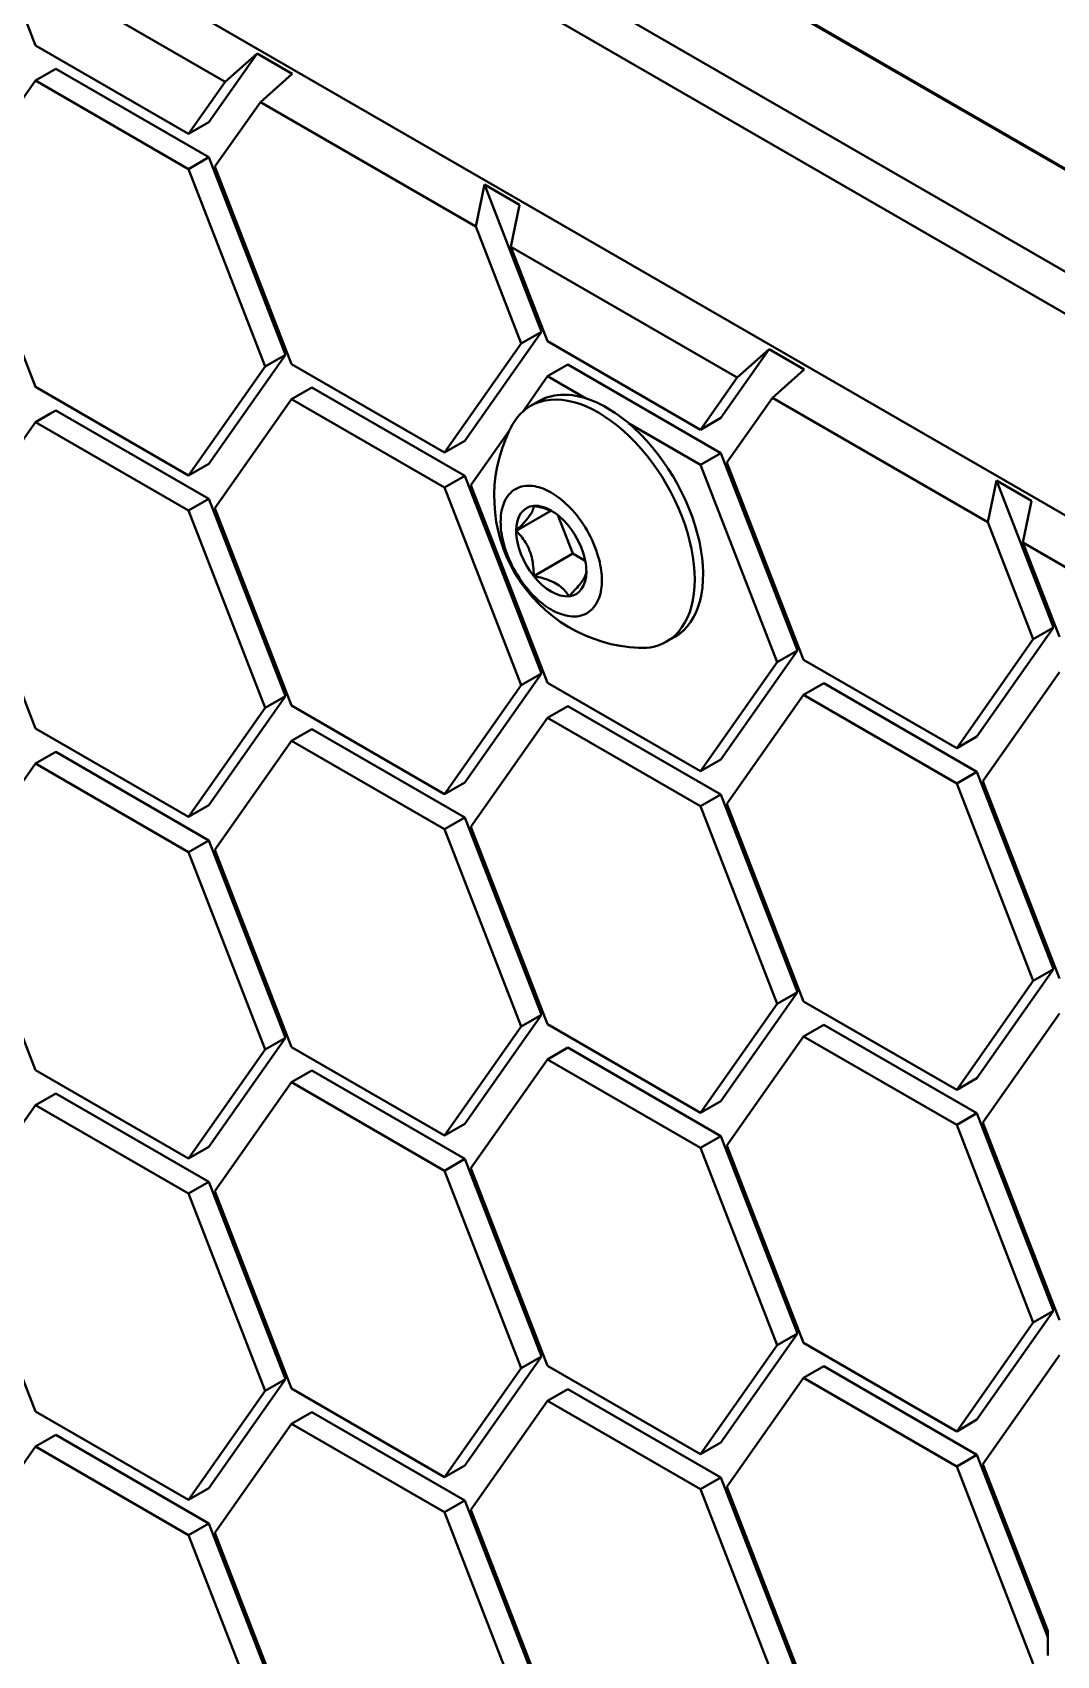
# Model space of a CAD drawing. Header units: millimetres. Extents: x 15 to 415, y 5 to 292.
# Drawn here: x 305.25 to 309.72, y 62.37 to 69.45 of the extents above; entities that cross this region are included whole.
import ezdxf

# ---------------------------------------------------------------- set-up
doc = ezdxf.new("R2010")
doc.units = ezdxf.units.MM
doc.layers.add('Geometries', color=7, linetype='Continuous')

msp = doc.modelspace()

# ---------------------------------------------------------------- linework, layer by layer
at = {"layer": 'Geometries', "linetype": 'Continuous', "lineweight": 40}
for p, q in [((313.986, 66.4159), (299.367, 74.8562)), ((299.3624, 74.8535), (314.0015, 66.4016)), ((298.9781, 74.6316), (314.1414, 65.8771)), ((314.1854, 65.6679), (300.2843, 73.6937)), ((316.1458, 63.6558), (303.042, 71.2212)), ((306.0889, 69.2376), (305.1005, 69.8082)), ((305.1005, 69.8082), (305.2605, 69.396)), ((305.929, 69.01), (305.2605, 69.396)), ((306.0173, 69.061), (306.2283, 69.3612)), ((306.2283, 69.3612), (306.0889, 69.2376)), ((306.3815, 69.2728), (306.2283, 69.3612)), ((305.2605, 69.2429), (305.3489, 69.2939)), ((306.0173, 68.908), (305.3489, 69.2939)), ((306.242, 69.1492), (306.3815, 69.2728)), ((305.2605, 69.2429), (304.9262, 68.7673)), ((305.929, 68.8569), (305.2605, 69.2429)), ((305.929, 69.01), (306.0889, 69.2376)), ((306.242, 69.1492), (306.0438, 68.8672)), ((307.1826, 68.6061), (306.242, 69.1492)), ((305.929, 69.01), (306.0173, 69.061)), ((305.929, 68.8569), (306.0173, 68.908)), ((306.0173, 68.908), (306.3516, 68.0465)), ((305.929, 68.8569), (306.2632, 67.9954)), ((306.3781, 68.0057), (306.0438, 68.8672)), ((305.2605, 67.9059), (304.9262, 68.7673)), ((307.22, 68.7887), (307.1826, 68.6061)), ((307.22, 68.7887), (307.4692, 68.1463)), ((307.373, 68.7003), (307.22, 68.7887)), ((307.3357, 68.5177), (307.373, 68.7003)), ((307.1826, 68.6061), (307.3808, 68.0953)), ((308.3241, 67.9471), (307.3357, 68.5177)), ((307.3357, 68.5177), (307.4956, 68.1055)), ((307.1349, 67.6708), (307.4692, 68.1463)), ((307.3808, 68.0953), (307.4692, 68.1463)), ((307.0466, 67.6197), (307.3808, 68.0953)), ((308.1641, 67.7195), (307.4956, 68.1055)), ((308.2525, 67.7706), (308.4635, 68.0707)), ((308.4635, 68.0707), (308.3241, 67.9471)), ((308.6166, 67.9823), (308.4635, 68.0707)), ((305.929, 67.5199), (306.2632, 67.9954)), ((306.0173, 67.5709), (306.3516, 68.0465)), ((306.2632, 67.9954), (306.3516, 68.0465)), ((307.0466, 67.6197), (306.3781, 68.0057)), ((307.4956, 67.9524), (307.584, 68.0034)), ((308.2525, 67.6175), (307.584, 68.0034)), ((307.4956, 67.9524), (307.3872, 67.7981)), ((307.6614, 67.8567), (307.4956, 67.9524)), ((308.1641, 67.7195), (308.3241, 67.9471)), ((308.4772, 67.8587), (308.6166, 67.9823)), ((305.929, 67.5199), (305.2605, 67.9059)), ((306.3781, 67.8526), (306.0438, 67.3771)), ((306.3781, 67.8526), (306.4665, 67.9036)), ((307.0466, 67.4666), (306.3781, 67.8526)), ((307.1349, 67.5177), (306.4665, 67.9036)), ((308.4772, 67.8587), (308.279, 67.5767)), ((309.4178, 67.3157), (308.4772, 67.8587)), ((305.2605, 67.7528), (305.3233, 67.789)), ((305.3489, 67.8038), (305.3233, 67.789)), ((306.0173, 67.4178), (305.3489, 67.8038)), ((307.4581, 67.8443), (307.4216, 67.8232)), ((305.2605, 67.7528), (304.9262, 67.2772)), ((305.929, 67.3668), (305.2605, 67.7528)), ((307.3283, 67.7143), (307.1614, 67.4769)), ((308.1641, 67.5665), (307.8484, 67.7487)), ((308.1641, 67.7195), (308.2525, 67.7706)), ((307.0466, 67.6197), (307.1349, 67.6708)), ((305.929, 67.5199), (306.0173, 67.5709)), ((308.1641, 67.5665), (308.2525, 67.6175)), ((308.1641, 67.5665), (308.4984, 66.705)), ((308.2525, 67.6175), (308.5868, 66.756)), ((308.6132, 66.7152), (308.279, 67.5767)), ((307.0466, 67.4666), (307.1349, 67.5177)), ((307.1349, 67.5177), (307.4692, 66.6562)), ((309.4551, 67.4982), (309.4178, 67.3157)), ((309.4551, 67.4982), (309.7044, 66.8558)), ((309.6082, 67.4098), (309.4551, 67.4982)), ((307.0466, 67.4666), (307.3808, 66.6051)), ((307.1614, 67.4769), (307.4956, 66.6154)), ((305.929, 67.3668), (306.0173, 67.4178)), ((305.929, 67.3668), (306.2632, 66.5053)), ((306.0173, 67.4178), (306.3516, 66.5564)), ((306.3781, 66.5156), (306.0438, 67.3771)), ((307.5103, 67.3656), (307.3588, 67.2781)), ((309.5708, 67.2273), (309.6082, 67.4098)), ((307.5403, 67.347), (307.6055, 67.1791)), ((309.4178, 67.3157), (309.616, 66.8048)), ((304.9262, 67.2772), (305.2605, 66.4157)), ((310.5592, 66.6566), (309.5708, 67.2273)), ((309.7308, 66.815), (309.5708, 67.2273)), ((307.6055, 67.1791), (307.4353, 67.0808)), ((307.6055, 67.1791), (307.6603, 67.1474)), ((309.3701, 66.3803), (309.7044, 66.8558)), ((309.616, 66.8048), (309.7044, 66.8558)), ((308.0153, 66.7948), (308.0518, 66.8159)), ((309.2817, 66.3293), (309.616, 66.8048)), ((308.2525, 66.2805), (308.5868, 66.756)), ((308.4984, 66.705), (308.5868, 66.756)), ((309.2817, 66.3293), (308.6132, 66.7152)), ((307.1349, 66.1806), (307.4692, 66.6562)), ((307.3808, 66.6051), (307.4692, 66.6562)), ((308.1641, 66.2294), (308.4984, 66.705)), ((309.7308, 66.6619), (309.3965, 66.1864)), ((307.0466, 66.1296), (307.3808, 66.6051)), ((308.1641, 66.2294), (307.4956, 66.6154)), ((308.6132, 66.5621), (308.7016, 66.6131)), ((309.3701, 66.2272), (308.7016, 66.6131)), ((305.929, 66.0298), (306.2632, 66.5053)), ((306.0173, 66.0808), (306.3516, 66.5564)), ((306.2632, 66.5053), (306.3516, 66.5564)), ((307.0466, 66.1296), (306.3781, 66.5156)), ((307.4956, 66.4623), (307.584, 66.5133)), ((308.2525, 66.1274), (307.584, 66.5133)), ((308.6132, 66.5621), (308.279, 66.0866)), ((309.2817, 66.1762), (308.6132, 66.5621)), ((307.4956, 66.4623), (307.1614, 65.9868)), ((308.1641, 66.0763), (307.4956, 66.4623)), ((305.929, 66.0298), (305.2605, 66.4157)), ((306.3781, 66.3625), (306.0438, 65.8869)), ((306.3781, 66.3625), (306.4665, 66.4135)), ((307.0466, 65.9765), (306.3781, 66.3625)), ((307.1349, 66.0275), (306.4665, 66.4135)), ((309.2817, 66.3293), (309.3701, 66.3803)), ((305.2605, 66.2627), (305.3489, 66.3137)), ((306.0173, 65.9277), (305.3489, 66.3137)), ((305.2605, 66.2627), (304.9262, 65.7871)), ((305.929, 65.8767), (305.2605, 66.2627)), ((308.1641, 66.2294), (308.2525, 66.2805)), ((309.2817, 66.1762), (309.3701, 66.2272)), ((309.3701, 66.2272), (309.7044, 65.3657)), ((307.0466, 66.1296), (307.1349, 66.1806)), ((309.2817, 66.1762), (309.616, 65.3147)), ((309.7308, 65.3249), (309.3965, 66.1864)), ((305.929, 66.0298), (306.0173, 66.0808)), ((308.1641, 66.0763), (308.2525, 66.1274)), ((308.1641, 66.0763), (308.4984, 65.2149)), ((308.2525, 66.1274), (308.5868, 65.2659)), ((308.6132, 65.2251), (308.279, 66.0866)), ((307.0466, 65.9765), (307.1349, 66.0275)), ((307.1349, 66.0275), (307.4692, 65.1661)), ((307.0466, 65.9765), (307.3808, 65.115)), ((307.4956, 65.1253), (307.1614, 65.9868)), ((305.929, 65.8767), (306.0173, 65.9277)), ((305.929, 65.8767), (306.2632, 65.0152)), ((306.0173, 65.9277), (306.3516, 65.0662)), ((306.3781, 65.0254), (306.0438, 65.8869)), ((304.9262, 65.7871), (305.2605, 64.9256)), ((309.2817, 64.8391), (309.616, 65.3147)), ((309.3701, 64.8902), (309.7044, 65.3657)), ((309.616, 65.3147), (309.7044, 65.3657)), ((308.2525, 64.7904), (308.5868, 65.2659)), ((308.4984, 65.2149), (308.5868, 65.2659)), ((309.2817, 64.8391), (308.6132, 65.2251)), ((307.1349, 64.6905), (307.4692, 65.1661)), ((307.3808, 65.115), (307.4692, 65.1661)), ((308.1641, 64.7393), (308.4984, 65.2149)), ((309.7308, 65.1718), (309.3965, 64.6963)), ((307.0466, 64.6395), (307.3808, 65.115)), ((308.1641, 64.7393), (307.4956, 65.1253)), ((308.6132, 65.072), (308.7016, 65.123)), ((309.3701, 64.7371), (308.7016, 65.123)), ((305.929, 64.5397), (306.2632, 65.0152)), ((306.0173, 64.5907), (306.3516, 65.0662)), ((306.2632, 65.0152), (306.3516, 65.0662)), ((307.0466, 64.6395), (306.3781, 65.0254)), ((307.4956, 64.9722), (307.584, 65.0232)), ((308.2525, 64.6373), (307.584, 65.0232)), ((308.6132, 65.072), (308.279, 64.5965)), ((309.2817, 64.686), (308.6132, 65.072)), ((307.4956, 64.9722), (307.1614, 64.4967)), ((308.1641, 64.5862), (307.4956, 64.9722)), ((305.929, 64.5397), (305.2605, 64.9256)), ((306.3781, 64.8724), (306.0438, 64.3968)), ((306.3781, 64.8724), (306.4665, 64.9234)), ((307.0466, 64.4864), (306.3781, 64.8724)), ((307.1349, 64.5374), (306.4665, 64.9234)), ((309.2817, 64.8391), (309.3701, 64.8902)), ((305.2605, 64.7725), (305.3489, 64.8236)), ((306.0173, 64.4376), (305.3489, 64.8236)), ((305.2605, 64.7725), (304.9262, 64.297)), ((305.929, 64.3866), (305.2605, 64.7725)), ((308.1641, 64.7393), (308.2525, 64.7904)), ((309.2817, 64.686), (309.3701, 64.7371)), ((309.3701, 64.7371), (309.7044, 63.8756)), ((307.0466, 64.6395), (307.1349, 64.6905)), ((309.2817, 64.686), (309.616, 63.8246)), ((309.7308, 63.8348), (309.3965, 64.6963)), ((305.929, 64.5397), (306.0173, 64.5907)), ((308.1641, 64.5862), (308.2525, 64.6373)), ((308.2525, 64.6373), (308.5868, 63.7758)), ((308.6132, 63.735), (308.279, 64.5965)), ((307.0466, 64.4864), (307.1349, 64.5374)), ((307.1349, 64.5374), (307.4692, 63.6759)), ((308.1641, 64.5862), (308.4984, 63.7247)), ((307.0466, 64.4864), (307.3808, 63.6249)), ((307.4956, 63.6352), (307.1614, 64.4967)), ((305.929, 64.3866), (306.0173, 64.4376)), ((305.929, 64.3866), (306.2632, 63.5251)), ((306.0173, 64.4376), (306.3516, 63.5761)), ((306.3781, 63.5353), (306.0438, 64.3968)), ((304.9262, 64.297), (305.2605, 63.4355)), ((309.2817, 63.349), (309.616, 63.8246)), ((309.3701, 63.4001), (309.7044, 63.8756)), ((309.616, 63.8246), (309.7044, 63.8756)), ((308.2525, 63.3002), (308.5868, 63.7758)), ((308.4984, 63.7247), (308.5868, 63.7758)), ((307.1349, 63.2004), (307.4692, 63.6759)), ((307.3808, 63.6249), (307.4692, 63.6759)), ((308.1641, 63.2492), (308.4984, 63.7247)), ((309.2817, 63.349), (308.6132, 63.735)), ((309.3965, 63.2062), (309.7308, 63.6817)), ((307.0466, 63.1494), (307.3808, 63.6249)), ((308.1641, 63.2492), (307.4956, 63.6352)), ((308.6132, 63.5819), (308.7016, 63.6329)), ((309.3701, 63.247), (308.7016, 63.6329)), ((305.929, 63.0496), (306.2632, 63.5251)), ((306.0173, 63.1006), (306.3516, 63.5761)), ((306.2632, 63.5251), (306.3516, 63.5761)), ((307.0466, 63.1494), (306.3781, 63.5353)), ((307.4956, 63.4821), (307.584, 63.5331)), ((308.2525, 63.1472), (307.584, 63.5331)), ((308.6132, 63.5819), (308.279, 63.1064)), ((309.2817, 63.1959), (308.6132, 63.5819)), ((307.4956, 63.4821), (307.1614, 63.0065)), ((308.1641, 63.0961), (307.4956, 63.4821)), ((305.929, 63.0496), (305.2605, 63.4355)), ((306.4665, 63.4333), (306.3781, 63.3822)), ((307.1349, 63.0473), (306.4665, 63.4333)), ((309.2817, 63.349), (309.3701, 63.4001)), ((305.2605, 63.2824), (305.3489, 63.3335)), ((306.0173, 62.9475), (305.3489, 63.3335)), ((306.3781, 63.3822), (306.0438, 62.9067)), ((307.0466, 62.9963), (306.3781, 63.3822)), ((305.2605, 63.2824), (304.9262, 62.8069)), ((305.929, 62.8965), (305.2605, 63.2824)), ((308.1641, 63.2492), (308.2525, 63.3002)), ((309.2817, 63.1959), (309.3701, 63.247)), ((309.3701, 63.247), (309.6789, 62.4512)), ((307.0466, 63.1494), (307.1349, 63.2004)), ((309.2817, 63.1959), (309.616, 62.3344)), ((309.6789, 62.4785), (309.3965, 63.2062)), ((305.929, 63.0496), (306.0173, 63.1006)), ((308.1641, 63.0961), (308.2525, 63.1472)), ((308.2525, 63.1472), (308.5868, 62.2857)), ((308.6132, 62.2449), (308.279, 63.1064)), ((307.0466, 62.9963), (307.1349, 63.0473)), ((307.1349, 63.0473), (307.4692, 62.1858)), ((308.1641, 63.0961), (308.4984, 62.2346)), ((307.0466, 62.9963), (307.3808, 62.1348)), ((307.1614, 63.0065), (307.4956, 62.1451)), ((305.929, 62.8965), (306.0173, 62.9475)), ((305.929, 62.8965), (306.2632, 62.035)), ((306.0173, 62.9475), (306.3516, 62.086)), ((306.3781, 62.0452), (306.0438, 62.9067)), ((309.6789, 62.4785), (309.6789, 62.4512)), ((309.6789, 62.4512), (309.6789, 62.3708))]:
    msp.add_line(p, q, dxfattribs=at)
at = {"layer": 'Geometries', "linetype": 'Continuous', "lineweight": 40, "flags": 128}
for points in [[(307.7328, 67.0622), (307.7327, 67.0725), (307.7321, 67.0831), (307.7312, 67.0941), (307.7299, 67.1054), (307.7282, 67.117), (307.7261, 67.1287), (307.7236, 67.1406), (307.7207, 67.1527), (307.7173, 67.165), (307.713, 67.1793), (307.7081, 67.1936), (307.7027, 67.2081), (307.6968, 67.2226), (307.6904, 67.2371), (307.6834, 67.2515), (307.676, 67.2658), (307.6681, 67.28), (307.6598, 67.2938), (307.6511, 67.3074), (307.6421, 67.3207), (307.6328, 67.3335), (307.6232, 67.3459), (307.6134, 67.3578), (307.6033, 67.3692), (307.5932, 67.38), (307.584, 67.3892), (307.5748, 67.398), (307.5656, 67.4062), (307.5563, 67.414), (307.5472, 67.4213), (307.5382, 67.4279), (307.5293, 67.434), (307.5205, 67.4397), (307.5119, 67.4449), (307.503, 67.4498), (307.4941, 67.4543), (307.485, 67.4585), (307.4759, 67.4623), (307.4667, 67.4656), (307.4577, 67.4684), (307.4486, 67.4707), (307.4395, 67.4726), (307.4305, 67.4739), (307.4204, 67.4748), (307.4104, 67.475), (307.4005, 67.4744), (307.3909, 67.4731), (307.3816, 67.4711), (307.3726, 67.4682), (307.3639, 67.4647), (307.3556, 67.4604), (307.3477, 67.4553), (307.3403, 67.4496), (307.3334, 67.4432), (307.3269, 67.4362), (307.321, 67.4285), (307.3156, 67.4203), (307.3107, 67.4115), (307.3064, 67.4023), (307.303, 67.3937), (307.3, 67.3847), (307.2975, 67.3755), (307.2954, 67.3661), (307.2937, 67.3564), (307.2925, 67.3468), (307.2916, 67.3371), (307.2911, 67.3272), (307.2909, 67.3173), (307.2911, 67.307), (307.2916, 67.2964), (307.2925, 67.2854), (307.2938, 67.2741), (307.2956, 67.2625), (307.2976, 67.2508), (307.3001, 67.2389), (307.3031, 67.2268), (307.3064, 67.2144), (307.3107, 67.2002), (307.3156, 67.1859), (307.321, 67.1714), (307.3269, 67.1569), (307.3334, 67.1424), (307.3403, 67.128), (307.3477, 67.1137), (307.3556, 67.0995), (307.3639, 67.0857), (307.3726, 67.0721), (307.3816, 67.0588), (307.3909, 67.046), (307.4005, 67.0336), (307.4104, 67.0217), (307.4204, 67.0103), (307.4305, 66.9995), (307.4397, 66.9902), (307.4489, 66.9815), (307.4582, 66.9733), (307.4674, 66.9655), (307.4766, 66.9582), (307.4855, 66.9516), (307.4944, 66.9455), (307.5032, 66.9398), (307.5119, 66.9346), (307.5207, 66.9297), (307.5296, 66.9252), (307.5387, 66.921), (307.5478, 66.9172), (307.557, 66.9139), (307.5661, 66.9111), (307.5751, 66.9087), (307.5842, 66.9069), (307.5932, 66.9055), (307.6033, 66.9047), (307.6134, 66.9045), (307.6232, 66.9051), (307.6328, 66.9064), (307.6421, 66.9084), (307.6511, 66.9112), (307.6598, 66.9148), (307.6681, 66.9191), (307.676, 66.9241), (307.6834, 66.9299), (307.6904, 66.9363), (307.6968, 66.9433), (307.7027, 66.951), (307.7081, 66.9592), (307.713, 66.968), (307.7173, 66.9772), (307.7207, 66.9858), (307.7237, 66.9948), (307.7262, 67.004), (307.7283, 67.0134), (307.73, 67.0231), (307.7313, 67.0327), (307.7321, 67.0424), (307.7327, 67.0523), (307.7328, 67.0622)], [(307.4353, 67.387), (307.4352, 67.3839), (307.4348, 67.3807), (307.4342, 67.3775), (307.4333, 67.3742), (307.4322, 67.3708), (307.4308, 67.3674), (307.4288, 67.3631), (307.4266, 67.3587), (307.4239, 67.3541), (307.4209, 67.3494), (307.4176, 67.3444), (307.4138, 67.3393), (307.4097, 67.3338), (307.4051, 67.3282), (307.4001, 67.3222), (307.3946, 67.3159), (307.3897, 67.3104), (307.3843, 67.3046), (307.3786, 67.2985), (307.3725, 67.2921), (307.3659, 67.2853), (307.3588, 67.2781)], [(307.5103, 67.3656), (307.5092, 67.3661), (307.5005, 67.3695), (307.4914, 67.3728), (307.4832, 67.3754), (307.4747, 67.3779), (307.4657, 67.3803), (307.4561, 67.3826), (307.446, 67.3849), (307.4353, 67.387)], [(307.5223, 67.3601), (307.5174, 67.3625), (307.5103, 67.3656)], [(307.3588, 67.2781), (307.3659, 67.2708), (307.3725, 67.2636), (307.3786, 67.2565), (307.3843, 67.2493), (307.3897, 67.2422), (307.3946, 67.2352), (307.4001, 67.2266), (307.4051, 67.218), (307.4097, 67.2093), (307.4138, 67.2004), (307.4176, 67.1913), (307.4209, 67.1821), (307.4239, 67.1725), (307.4266, 67.1627), (307.4288, 67.1525), (307.4308, 67.1419), (307.4322, 67.1327), (307.4333, 67.1232), (307.4342, 67.1133), (307.4348, 67.103), (307.4352, 67.0922), (307.4353, 67.0808)], [(307.4353, 67.0808), (307.446, 67.0787), (307.4561, 67.0764), (307.4657, 67.0741), (307.4747, 67.0717), (307.4832, 67.0692), (307.4914, 67.0666), (307.5005, 67.0633), (307.5092, 67.0599), (307.5174, 67.0563), (307.5251, 67.0525), (307.5324, 67.0485)], [(307.5884, 66.9925), (307.5955, 66.9996), (307.6021, 67.0064), (307.6083, 67.0128), (307.614, 67.0189), (307.6193, 67.0247), (307.6243, 67.0302), (307.6297, 67.0365), (307.6347, 67.0425), (307.6393, 67.0482), (307.6434, 67.0536), (307.6472, 67.0587), (307.6506, 67.0637), (307.6536, 67.0684), (307.6562, 67.073), (307.6585, 67.0774), (307.6604, 67.0817), (307.6618, 67.0851), (307.6629, 67.0885), (307.6638, 67.0918), (307.6644, 67.095), (307.6648, 67.0982), (307.665, 67.1014)], [(307.5324, 67.0485), (307.5393, 67.0443), (307.5459, 67.0398), (307.5521, 67.0351), (307.558, 67.0301), (307.5637, 67.0248), (307.5682, 67.0201), (307.5726, 67.0152), (307.5767, 67.01), (307.5808, 67.0045), (307.5847, 66.9986), (307.5884, 66.9925)]]:
    msp.add_lwpolyline(points, dxfattribs=at)
at = {"layer": 'Geometries', "linetype": 'Continuous', "lineweight": 40}
for start, end in [(154.27315, 267.47901), (152.52098, 154.27315)]:
    msp.add_arc((307.9236, 67.4275), 0.6608, start, end, dxfattribs=at)
for centre, major_axis, start_param, end_param in [((307.7185, 67.309), (0.2969, -0.5142), 0, 3.141593), ((307.7549, 67.3301), (0.2969, -0.5142), 2.580826, 3.141593), ((307.7549, 67.3301), (0.2969, -0.5142), 2.131564, 2.580826), ((307.7185, 67.309), (0.2969, -0.5142), 3.265532, 3.494309), ((307.7185, 67.309), (0.2969, -0.5142), 3.141593, 3.265532), ((307.7549, 67.3301), (0.2969, -0.5142), 0, 2.131564), ((307.5119, 67.1897), (0.1083, -0.1875), 2.879793, 3.926991), ((307.5119, 67.1897), (0.1083, -0.1875), 2.288181, 2.879793), ((307.5119, 67.1897), (0.1083, -0.1875), 2.169344, 2.288181), ((307.5119, 67.1897), (0.1083, -0.1875), 3.926991, 4.974188), ((307.5119, 67.1897), (0.1083, -0.1875), 1.832596, 2.169344), ((307.5119, 67.1897), (0.1083, -0.1875), 1.033304, 1.832596), ((307.5119, 67.1897), (0.1083, -0.1875), 0.785398, 1.033304), ((307.5119, 67.1897), (0.1083, -0.1875), 4.974188, 6.021386), ((307.5119, 67.1897), (0.1083, -0.1875), 6.021386, 7.068584), ((307.7185, 67.309), (0.2969, -0.5142), 5.930469, 6.283185)]:
    msp.add_ellipse(centre, major_axis=major_axis, ratio=0.57735, start_param=start_param, end_param=end_param, dxfattribs=at)

doc.saveas('drawing.dxf')
